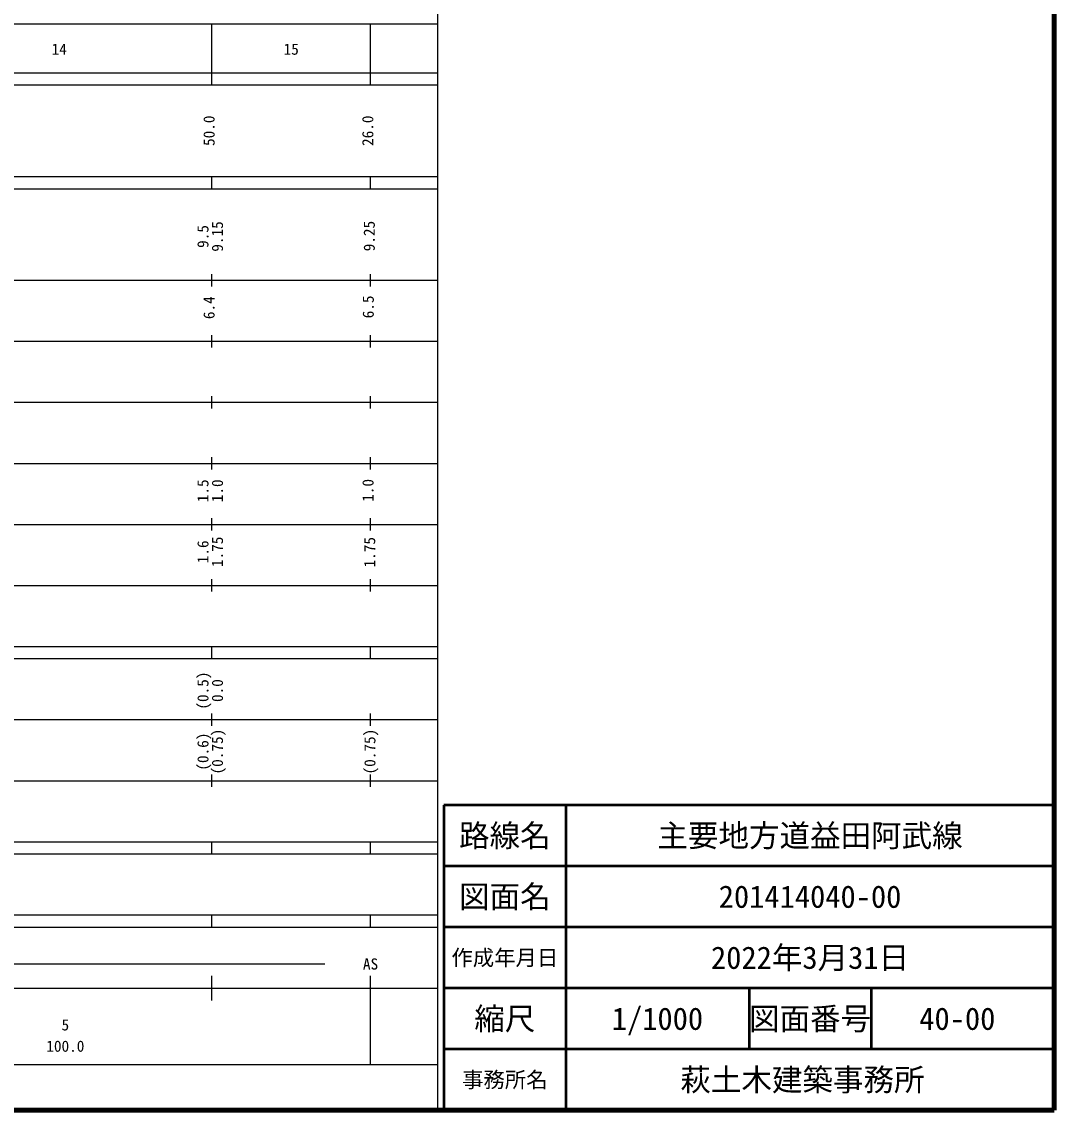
# Model space of a CAD drawing. Units: millimetres on the paper, enlarged 1000 times. Extents: x -56015503 to -55375503, y -162321055 to -161961055.
# Drawn here: x -55544642 to -55375503, y -162321055 to -162142698 of the extents above; entities that cross this region are included whole.
import ezdxf
from ezdxf.enums import TextEntityAlignment as Align

# ---------------------------------------------------------------- set-up
doc = ezdxf.new("R2010")
doc.units = ezdxf.units.MM
doc.header["$LTSCALE"] = 1000
for name, color, linetype, lineweight in [('M-TTL', 2, 'Continuous', 140), ('M-TTL-BAND', 7, 'Continuous', 25), ('M-TTL-FRAM', 2, 'Continuous', 50), ('M-TTL-LINE', 7, 'Continuous', 50)]:
    doc.layers.add(name, color=color, linetype=linetype, lineweight=lineweight)
doc.layers.add('M-TTL-TXT', color=7, linetype='Continuous')
doc.styles.add('ＭＳ ゴシック', font='')
doc.styles.get('ＭＳ ゴシック').set_extended_font_data('MS Gothic')

msp = doc.modelspace()

# ---------------------------------------------------------------- linework, layer by layer
at = {"layer": 'M-TTL'}
for p, q in [((-55375503, -162321055), (-55375503, -161961055)), ((-56015503, -162321055), (-55375503, -162321055))]:
    msp.add_line(p, q, dxfattribs=at)
at = {"layer": 'M-TTL-BAND'}
for p, q in [((-55476503, -162321055), (-55476503, -161971055)), ((-55987503, -162143055), (-55476503, -162143055)), ((-55513503, -162153055), (-55513503, -162143055)), ((-55487503, -162153055), (-55487503, -162143055)), ((-55487503, -162153055), (-55487503, -162143055)), ((-55487503, -162153055), (-55487503, -162143055)), ((-55487503, -162153055), (-55487503, -162143055)), ((-55487503, -162153055), (-55487503, -162143055)), ((-55487503, -162153055), (-55487503, -162143055)), ((-55487503, -162153055), (-55487503, -162143055)), ((-55487503, -162153055), (-55487503, -162143055)), ((-56015503, -162151055), (-55476503, -162151055)), ((-56015503, -162153055), (-55476503, -162153055)), ((-56015503, -162168055), (-55476503, -162168055)), ((-55513503, -162170055), (-55513503, -162168055)), ((-55487503, -162170055), (-55487503, -162168055)), ((-55487503, -162170055), (-55487503, -162168055)), ((-55487503, -162170055), (-55487503, -162168055)), ((-55487503, -162170055), (-55487503, -162168055)), ((-55487503, -162170055), (-55487503, -162168055)), ((-55487503, -162170055), (-55487503, -162168055)), ((-55487503, -162170055), (-55487503, -162168055)), ((-55487503, -162170055), (-55487503, -162168055)), ((-56015503, -162170055), (-55476503, -162170055)), ((-56015503, -162185055), (-55476503, -162185055)), ((-55513503, -162186055), (-55513503, -162184055)), ((-55487503, -162186055), (-55487503, -162184055)), ((-55487503, -162186055), (-55487503, -162184055)), ((-55487503, -162186055), (-55487503, -162184055)), ((-55487503, -162186055), (-55487503, -162184055)), ((-55487503, -162186055), (-55487503, -162184055)), ((-55487503, -162186055), (-55487503, -162184055)), ((-55487503, -162186055), (-55487503, -162184055)), ((-55487503, -162186055), (-55487503, -162184055)), ((-55513503, -162196055), (-55513503, -162194055)), ((-55487503, -162196055), (-55487503, -162194055)), ((-55487503, -162196055), (-55487503, -162194055)), ((-55487503, -162196055), (-55487503, -162194055)), ((-55487503, -162196055), (-55487503, -162194055)), ((-55487503, -162196055), (-55487503, -162194055)), ((-55487503, -162196055), (-55487503, -162194055)), ((-55487503, -162196055), (-55487503, -162194055)), ((-55487503, -162196055), (-55487503, -162194055)), ((-56009503, -162195055), (-55476503, -162195055)), ((-56003503, -162205055), (-55476503, -162205055)), ((-55513503, -162206055), (-55513503, -162204055)), ((-55487503, -162206055), (-55487503, -162204055)), ((-55487503, -162206055), (-55487503, -162204055)), ((-55487503, -162206055), (-55487503, -162204055)), ((-55487503, -162206055), (-55487503, -162204055)), ((-55487503, -162206055), (-55487503, -162204055)), ((-55487503, -162206055), (-55487503, -162204055)), ((-55487503, -162206055), (-55487503, -162204055)), ((-55487503, -162206055), (-55487503, -162204055)), ((-55513503, -162216055), (-55513503, -162214055)), ((-55487503, -162216055), (-55487503, -162214055)), ((-55487503, -162216055), (-55487503, -162214055)), ((-55487503, -162216055), (-55487503, -162214055)), ((-55487503, -162216055), (-55487503, -162214055)), ((-55487503, -162216055), (-55487503, -162214055)), ((-55487503, -162216055), (-55487503, -162214055)), ((-55487503, -162216055), (-55487503, -162214055)), ((-55487503, -162216055), (-55487503, -162214055)), ((-56009503, -162215055), (-55476503, -162215055)), ((-55513503, -162226055), (-55513503, -162224055)), ((-55487503, -162226055), (-55487503, -162224055)), ((-55487503, -162226055), (-55487503, -162224055)), ((-55487503, -162226055), (-55487503, -162224055)), ((-55487503, -162226055), (-55487503, -162224055)), ((-55487503, -162226055), (-55487503, -162224055)), ((-55487503, -162226055), (-55487503, -162224055)), ((-55487503, -162226055), (-55487503, -162224055)), ((-55487503, -162226055), (-55487503, -162224055)), ((-56003503, -162225055), (-55476503, -162225055)), ((-56009503, -162235055), (-55476503, -162235055)), ((-55513503, -162236055), (-55513503, -162234055)), ((-55487503, -162236055), (-55487503, -162234055)), ((-55487503, -162236055), (-55487503, -162234055)), ((-55487503, -162236055), (-55487503, -162234055)), ((-55487503, -162236055), (-55487503, -162234055)), ((-55487503, -162236055), (-55487503, -162234055)), ((-55487503, -162236055), (-55487503, -162234055)), ((-55487503, -162236055), (-55487503, -162234055)), ((-55487503, -162236055), (-55487503, -162234055)), ((-56015503, -162245055), (-55476503, -162245055)), ((-55513503, -162247055), (-55513503, -162245055)), ((-55487503, -162247055), (-55487503, -162245055)), ((-55487503, -162247055), (-55487503, -162245055)), ((-55487503, -162247055), (-55487503, -162245055)), ((-55487503, -162247055), (-55487503, -162245055)), ((-55487503, -162247055), (-55487503, -162245055)), ((-55487503, -162247055), (-55487503, -162245055)), ((-55487503, -162247055), (-55487503, -162245055)), ((-55487503, -162247055), (-55487503, -162245055)), ((-56015503, -162247055), (-55476503, -162247055)), ((-56006503, -162257055), (-55476503, -162257055)), ((-55513503, -162258055), (-55513503, -162256055)), ((-55487503, -162258055), (-55487503, -162256055)), ((-55487503, -162258055), (-55487503, -162256055)), ((-55487503, -162258055), (-55487503, -162256055)), ((-55487503, -162258055), (-55487503, -162256055)), ((-55487503, -162258055), (-55487503, -162256055)), ((-55487503, -162258055), (-55487503, -162256055)), ((-55487503, -162258055), (-55487503, -162256055)), ((-55487503, -162258055), (-55487503, -162256055)), ((-55513503, -162268055), (-55513503, -162266055)), ((-55487503, -162268055), (-55487503, -162266055)), ((-55487503, -162268055), (-55487503, -162266055)), ((-55487503, -162268055), (-55487503, -162266055)), ((-55487503, -162268055), (-55487503, -162266055)), ((-55487503, -162268055), (-55487503, -162266055)), ((-55487503, -162268055), (-55487503, -162266055)), ((-55487503, -162268055), (-55487503, -162266055)), ((-55487503, -162268055), (-55487503, -162266055)), ((-56015503, -162267055), (-55476503, -162267055)), ((-56015503, -162277055), (-55476503, -162277055)), ((-55513503, -162279055), (-55513503, -162277055)), ((-55487503, -162279055), (-55487503, -162277055)), ((-55487503, -162279055), (-55487503, -162277055)), ((-55487503, -162279055), (-55487503, -162277055)), ((-55487503, -162279055), (-55487503, -162277055)), ((-55487503, -162279055), (-55487503, -162277055)), ((-55487503, -162279055), (-55487503, -162277055)), ((-55487503, -162279055), (-55487503, -162277055)), ((-55487503, -162279055), (-55487503, -162277055)), ((-56015503, -162279055), (-55476503, -162279055)), ((-56015503, -162289055), (-55476503, -162289055)), ((-55513503, -162291055), (-55513503, -162289055)), ((-55487503, -162291055), (-55487503, -162289055)), ((-55487503, -162291055), (-55487503, -162289055)), ((-55487503, -162291055), (-55487503, -162289055)), ((-55487503, -162291055), (-55487503, -162289055)), ((-55487503, -162291055), (-55487503, -162289055)), ((-55487503, -162291055), (-55487503, -162289055)), ((-55487503, -162291055), (-55487503, -162289055)), ((-55487503, -162291055), (-55487503, -162289055)), ((-56015503, -162291055), (-55476503, -162291055)), ((-55984503, -162297055), (-55495003, -162297055)), ((-55513503, -162303055), (-55513503, -162299055)), ((-55487503, -162303055), (-55487503, -162299055)), ((-55487503, -162313555), (-55487503, -162299055)), ((-55487503, -162303055), (-55487503, -162299055)), ((-55487503, -162303055), (-55487503, -162299055)), ((-55487503, -162303055), (-55487503, -162299055)), ((-55487503, -162303055), (-55487503, -162299055)), ((-55487503, -162303055), (-55487503, -162299055)), ((-55487503, -162313555), (-55487503, -162299055)), ((-56015503, -162301055), (-55476503, -162301055)), ((-55987503, -162313555), (-55476503, -162313555))]:
    msp.add_line(p, q, dxfattribs=at)
at = {"layer": 'M-TTL-FRAM'}
for p, q in [((-55375503, -162271055), (-55475503, -162271055)), ((-55475503, -162271055), (-55475503, -162321055))]:
    msp.add_line(p, q, dxfattribs=at)
at = {"layer": 'M-TTL-LINE'}
for p, q in [((-55455503, -162271055), (-55455503, -162321055)), ((-55375503, -162281055), (-55475503, -162281055)), ((-55375503, -162291055), (-55475503, -162291055)), ((-55375503, -162301055), (-55475503, -162301055)), ((-55425503, -162301055), (-55425503, -162311055)), ((-55405503, -162301055), (-55405503, -162311055)), ((-55375503, -162311055), (-55475503, -162311055))]:
    msp.add_line(p, q, dxfattribs=at)

# ---------------------------------------------------------------- texts
at = {"layer": 'M-TTL-BAND', "style": 'ＭＳ ゴシック'}
for s, p in [('14', (-55538503, -162148650)), ('15', (-55500503, -162148650)), ('AS', (-55487503, -162298555)), ('5', (-55537503, -162308532)), ('100.0', (-55537503, -162312022))]:
    msp.add_text(s, height=1833, dxfattribs=at).set_placement(p, align=Align.BOTTOM_CENTER)
for s, p in [('50.0', (-55512503, -162160555)), ('26.0', (-55486503, -162160555)), ('9.5', (-55513503, -162177881)), ('9.15', (-55511133, -162177881)), ('9.25', (-55486259, -162177812)), ('6.4', (-55512503, -162189555)), ('6.5', (-55486423, -162189420)), ('1.5', (-55513503, -162219555)), ('1.0', (-55511133, -162219555)), ('1.0', (-55486466, -162219486)), ('1.6', (-55513503, -162229555)), ('1.75', (-55511133, -162229555)), ('1.75', (-55486190, -162229624)), ('(0.5)', (-55513503, -162252291)), ('0.0', (-55511133, -162252291)), ('(0.75)', (-55511133, -162262291)), ('(0.75)', (-55486153, -162262291)), ('(0.6)', (-55513503, -162262291))]:
    msp.add_text(s, height=1833, rotation=90, dxfattribs=at).set_placement(p, align=Align.BOTTOM_CENTER)
at = {"layer": 'M-TTL-TXT', "style": 'ＭＳ ゴシック'}
for s, height, p in [('路線名', 3666, (-55465503, -162276055)), ('路線名', 3666, (-55465503, -162276055)), ('主要地方道益田阿武線', 3666, (-55415503, -162276055)), ('図面名', 3666, (-55465503, -162286055)), ('図面名', 3666, (-55465503, -162286055)), ('201414040-00', 3666, (-55415503, -162286055)), ('作成年月日', 2566, (-55465503, -162296055)), ('作成年月日', 2566, (-55465503, -162296055)), ('2022年3月31日', 3666, (-55415503, -162296055)), ('縮尺', 3666, (-55465503, -162306055)), ('縮尺', 3666, (-55465503, -162306055)), ('1/1000', 3666, (-55440503, -162306055)), ('図面番号', 3666, (-55415503, -162306055)), ('図面番号', 3666, (-55415503, -162306055)), ('40-00', 3666, (-55391378, -162306055)), ('萩土木建築事務所 ', 3666, (-55415503, -162316055)), ('事務所名', 2566, (-55465503, -162316055)), ('事務所名', 2566, (-55465503, -162316055))]:
    msp.add_text(s, height=height, dxfattribs=at).set_placement(p, align=Align.MIDDLE_CENTER)

doc.saveas('drawing.dxf')
